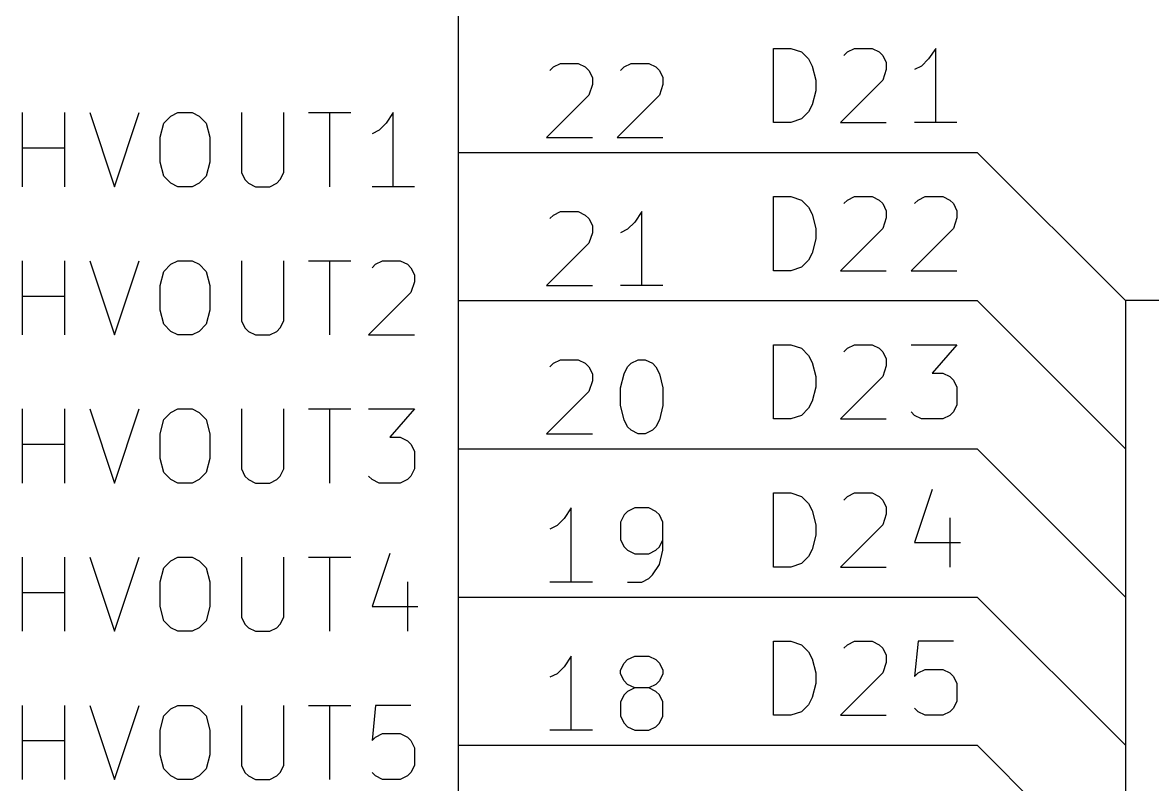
# Model space of a CAD drawing. Extents: x 0.4 to 11.3, y -7.9 to -0.4.
# Drawn here: x 6.156 to 6.918, y -6.326 to -5.812 of the extents above; entities that cross this region are included whole.
import ezdxf

# ---------------------------------------------------------------- set-up
doc = ezdxf.new("R2010")
doc.units = 0
doc.header["$MEASUREMENT"] = 0
for name, color, linetype in [('BLUE2', 5, 'CONTINUOUS'), ('CYAN2', 4, 'CONTINUOUS'), ('GRAY1', 251, 'CONTINUOUS'), ('GREEN3', 91, 'CONTINUOUS'), ('LYELLOW', 51, 'CONTINUOUS'), ('RED2', 1, 'CONTINUOUS'), ('RED3', 11, 'CONTINUOUS')]:
    doc.layers.add(name, color=color, linetype=linetype)

msp = doc.modelspace()

# ---------------------------------------------------------------- linework, layer by layer
at = {"layer": 'BLUE2', "linetype": 'CONTINUOUS'}
for p, q in [((7.1, -6), (6.9, -6)), ((6.9, -6), (6.9, -6.1)), ((6.9, -6.1), (6.9, -6.2)), ((6.9, -6.2), (6.9, -6.3)), ((6.9, -6.3), (6.9, -6.4))]:
    msp.add_line(p, q, dxfattribs=at)
at = {"layer": 'CYAN2', "linetype": 'CONTINUOUS'}
for p, q in [((6.15619, -5.92313), (6.15619, -5.87313)), ((6.15619, -5.92313), (6.15619, -5.87313)), ((6.18476, -5.92313), (6.18476, -5.87313)), ((6.18476, -5.92313), (6.18476, -5.87313)), ((6.20143, -5.87313), (6.21809, -5.92313)), ((6.20143, -5.87313), (6.21809, -5.92313)), ((6.21809, -5.92313), (6.23476, -5.87313)), ((6.21809, -5.92313), (6.23476, -5.87313)), ((6.25619, -5.87551), (6.26095, -5.87313)), ((6.25619, -5.87551), (6.26095, -5.87313)), ((6.26095, -5.87313), (6.27047, -5.87313)), ((6.26095, -5.87313), (6.27047, -5.87313)), ((6.27047, -5.87313), (6.27524, -5.87551)), ((6.27047, -5.87313), (6.27524, -5.87551)), ((6.30381, -5.87313), (6.30381, -5.91361)), ((6.30381, -5.87313), (6.30381, -5.91361)), ((6.33238, -5.91361), (6.33238, -5.87313)), ((6.33238, -5.91361), (6.33238, -5.87313)), ((6.34905, -5.87313), (6.37762, -5.87313)), ((6.34905, -5.87313), (6.37762, -5.87313)), ((6.36333, -5.92313), (6.36333, -5.87313)), ((6.36333, -5.92313), (6.36333, -5.87313)), ((6.40619, -5.87313), (6.40143, -5.88028)), ((6.40619, -5.87313), (6.40143, -5.88028)), ((6.40619, -5.92313), (6.40619, -5.87313)), ((6.40619, -5.92313), (6.40619, -5.87313)), ((6.24905, -5.8898), (6.25143, -5.88028)), ((6.24905, -5.8898), (6.25143, -5.88028)), ((6.25143, -5.88028), (6.25619, -5.87551)), ((6.25143, -5.88028), (6.25619, -5.87551)), ((6.27524, -5.87551), (6.28, -5.88028)), ((6.27524, -5.87551), (6.28, -5.88028)), ((6.28, -5.88028), (6.28238, -5.8898)), ((6.28, -5.88028), (6.28238, -5.8898)), ((6.40143, -5.88028), (6.39667, -5.88504)), ((6.40143, -5.88028), (6.39667, -5.88504)), ((6.24905, -5.90646), (6.24905, -5.8898)), ((6.24905, -5.90646), (6.24905, -5.8898)), ((6.28238, -5.8898), (6.28238, -5.90646)), ((6.28238, -5.8898), (6.28238, -5.90646)), ((6.39667, -5.88504), (6.39191, -5.88742)), ((6.39667, -5.88504), (6.39191, -5.88742)), ((6.15619, -5.89694), (6.18476, -5.89694)), ((6.15619, -5.89694), (6.18476, -5.89694)), ((6.25143, -5.91599), (6.24905, -5.90646)), ((6.25143, -5.91599), (6.24905, -5.90646)), ((6.28238, -5.90646), (6.28, -5.91599)), ((6.28238, -5.90646), (6.28, -5.91599)), ((6.25619, -5.92075), (6.25143, -5.91599)), ((6.25619, -5.92075), (6.25143, -5.91599)), ((6.26095, -5.92313), (6.25619, -5.92075)), ((6.26095, -5.92313), (6.25619, -5.92075)), ((6.27524, -5.92075), (6.27047, -5.92313)), ((6.27524, -5.92075), (6.27047, -5.92313)), ((6.28, -5.91599), (6.27524, -5.92075)), ((6.28, -5.91599), (6.27524, -5.92075)), ((6.30381, -5.91361), (6.30619, -5.91837)), ((6.30381, -5.91361), (6.30619, -5.91837)), ((6.30619, -5.91837), (6.30857, -5.92075)), ((6.30619, -5.91837), (6.30857, -5.92075)), ((6.30857, -5.92075), (6.31333, -5.92313)), ((6.30857, -5.92075), (6.31333, -5.92313)), ((6.32285, -5.92313), (6.32762, -5.92075)), ((6.32285, -5.92313), (6.32762, -5.92075)), ((6.32762, -5.92075), (6.33, -5.91837)), ((6.32762, -5.92075), (6.33, -5.91837)), ((6.33, -5.91837), (6.33238, -5.91361)), ((6.33, -5.91837), (6.33238, -5.91361)), ((6.27047, -5.92313), (6.26095, -5.92313)), ((6.27047, -5.92313), (6.26095, -5.92313)), ((6.31333, -5.92313), (6.32285, -5.92313)), ((6.31333, -5.92313), (6.32285, -5.92313)), ((6.42048, -5.92313), (6.39191, -5.92313)), ((6.42048, -5.92313), (6.39191, -5.92313)), ((6.15619, -6.02313), (6.15619, -5.97313)), ((6.15619, -6.02313), (6.15619, -5.97313)), ((6.18476, -6.02313), (6.18476, -5.97313)), ((6.18476, -6.02313), (6.18476, -5.97313)), ((6.20143, -5.97313), (6.21809, -6.02313)), ((6.20143, -5.97313), (6.21809, -6.02313)), ((6.21809, -6.02313), (6.23476, -5.97313)), ((6.21809, -6.02313), (6.23476, -5.97313)), ((6.25619, -5.97551), (6.26095, -5.97313)), ((6.25619, -5.97551), (6.26095, -5.97313)), ((6.26095, -5.97313), (6.27047, -5.97313)), ((6.26095, -5.97313), (6.27047, -5.97313)), ((6.27047, -5.97313), (6.27524, -5.97551)), ((6.27047, -5.97313), (6.27524, -5.97551)), ((6.30381, -5.97313), (6.30381, -6.01361)), ((6.30381, -5.97313), (6.30381, -6.01361)), ((6.33238, -6.01361), (6.33238, -5.97313)), ((6.33238, -6.01361), (6.33238, -5.97313)), ((6.34905, -5.97313), (6.37762, -5.97313)), ((6.34905, -5.97313), (6.37762, -5.97313)), ((6.36333, -6.02313), (6.36333, -5.97313)), ((6.36333, -6.02313), (6.36333, -5.97313)), ((6.39428, -5.97551), (6.39905, -5.97313)), ((6.39428, -5.97551), (6.39905, -5.97313)), ((6.39905, -5.97313), (6.41095, -5.97313)), ((6.39905, -5.97313), (6.41095, -5.97313)), ((6.41095, -5.97313), (6.41571, -5.97551)), ((6.41095, -5.97313), (6.41571, -5.97551)), ((6.24905, -5.9898), (6.25143, -5.98028)), ((6.24905, -5.9898), (6.25143, -5.98028)), ((6.25143, -5.98028), (6.25619, -5.97551)), ((6.25143, -5.98028), (6.25619, -5.97551)), ((6.27524, -5.97551), (6.28, -5.98028)), ((6.27524, -5.97551), (6.28, -5.98028)), ((6.28, -5.98028), (6.28238, -5.9898)), ((6.28, -5.98028), (6.28238, -5.9898)), ((6.39191, -5.97789), (6.39428, -5.97551)), ((6.39191, -5.97789), (6.39428, -5.97551)), ((6.41571, -5.97551), (6.41809, -5.97789)), ((6.41571, -5.97551), (6.41809, -5.97789)), ((6.41809, -5.97789), (6.42048, -5.98265)), ((6.41809, -5.97789), (6.42048, -5.98265)), ((6.42048, -5.98742), (6.41809, -5.99456)), ((6.42048, -5.98742), (6.41809, -5.99456)), ((6.42048, -5.98265), (6.42048, -5.98742)), ((6.42048, -5.98265), (6.42048, -5.98742)), ((6.15619, -5.99694), (6.18476, -5.99694)), ((6.15619, -5.99694), (6.18476, -5.99694)), ((6.24905, -6.00646), (6.24905, -5.9898)), ((6.24905, -6.00646), (6.24905, -5.9898)), ((6.28238, -5.9898), (6.28238, -6.00646)), ((6.28238, -5.9898), (6.28238, -6.00646)), ((6.41809, -5.99456), (6.38952, -6.02313)), ((6.41809, -5.99456), (6.38952, -6.02313)), ((6.25143, -6.01599), (6.24905, -6.00646)), ((6.25143, -6.01599), (6.24905, -6.00646)), ((6.28238, -6.00646), (6.28, -6.01599)), ((6.28238, -6.00646), (6.28, -6.01599)), ((6.25619, -6.02075), (6.25143, -6.01599)), ((6.25619, -6.02075), (6.25143, -6.01599)), ((6.28, -6.01599), (6.27524, -6.02075)), ((6.28, -6.01599), (6.27524, -6.02075)), ((6.30381, -6.01361), (6.30619, -6.01837)), ((6.30381, -6.01361), (6.30619, -6.01837)), ((6.30619, -6.01837), (6.30857, -6.02075)), ((6.30619, -6.01837), (6.30857, -6.02075)), ((6.32762, -6.02075), (6.33, -6.01837)), ((6.32762, -6.02075), (6.33, -6.01837)), ((6.33, -6.01837), (6.33238, -6.01361)), ((6.33, -6.01837), (6.33238, -6.01361)), ((6.26095, -6.02313), (6.25619, -6.02075)), ((6.26095, -6.02313), (6.25619, -6.02075)), ((6.27047, -6.02313), (6.26095, -6.02313)), ((6.27047, -6.02313), (6.26095, -6.02313)), ((6.27524, -6.02075), (6.27047, -6.02313)), ((6.27524, -6.02075), (6.27047, -6.02313)), ((6.30857, -6.02075), (6.31333, -6.02313)), ((6.30857, -6.02075), (6.31333, -6.02313)), ((6.31333, -6.02313), (6.32285, -6.02313)), ((6.31333, -6.02313), (6.32285, -6.02313)), ((6.32285, -6.02313), (6.32762, -6.02075)), ((6.32285, -6.02313), (6.32762, -6.02075)), ((6.38952, -6.02313), (6.42048, -6.02313)), ((6.38952, -6.02313), (6.42048, -6.02313)), ((6.15619, -6.12313), (6.15619, -6.07313)), ((6.15619, -6.12313), (6.15619, -6.07313)), ((6.18476, -6.12313), (6.18476, -6.07313)), ((6.18476, -6.12313), (6.18476, -6.07313)), ((6.20143, -6.07313), (6.21809, -6.12313)), ((6.20143, -6.07313), (6.21809, -6.12313)), ((6.21809, -6.12313), (6.23476, -6.07313)), ((6.21809, -6.12313), (6.23476, -6.07313)), ((6.25619, -6.07551), (6.26095, -6.07313)), ((6.25619, -6.07551), (6.26095, -6.07313)), ((6.26095, -6.07313), (6.27047, -6.07313)), ((6.26095, -6.07313), (6.27047, -6.07313)), ((6.27047, -6.07313), (6.27524, -6.07551)), ((6.27047, -6.07313), (6.27524, -6.07551)), ((6.30381, -6.07313), (6.30381, -6.11361)), ((6.30381, -6.07313), (6.30381, -6.11361)), ((6.33238, -6.11361), (6.33238, -6.07313)), ((6.33238, -6.11361), (6.33238, -6.07313)), ((6.34905, -6.07313), (6.37762, -6.07313)), ((6.34905, -6.07313), (6.37762, -6.07313)), ((6.36333, -6.12313), (6.36333, -6.07313)), ((6.36333, -6.12313), (6.36333, -6.07313)), ((6.38952, -6.07313), (6.42048, -6.07313)), ((6.38952, -6.07313), (6.42048, -6.07313)), ((6.42048, -6.07313), (6.40381, -6.09218)), ((6.42048, -6.07313), (6.40381, -6.09218)), ((6.24905, -6.0898), (6.25143, -6.08028)), ((6.24905, -6.0898), (6.25143, -6.08028)), ((6.25143, -6.08028), (6.25619, -6.07551)), ((6.25143, -6.08028), (6.25619, -6.07551)), ((6.27524, -6.07551), (6.28, -6.08028)), ((6.27524, -6.07551), (6.28, -6.08028)), ((6.28, -6.08028), (6.28238, -6.0898)), ((6.28, -6.08028), (6.28238, -6.0898)), ((6.24905, -6.10646), (6.24905, -6.0898)), ((6.24905, -6.10646), (6.24905, -6.0898)), ((6.28238, -6.0898), (6.28238, -6.10646)), ((6.28238, -6.0898), (6.28238, -6.10646)), ((6.40381, -6.09218), (6.41095, -6.09218)), ((6.40381, -6.09218), (6.41095, -6.09218)), ((6.41095, -6.09218), (6.41571, -6.09456)), ((6.41095, -6.09218), (6.41571, -6.09456)), ((6.41571, -6.09456), (6.41809, -6.09694)), ((6.41571, -6.09456), (6.41809, -6.09694)), ((6.15619, -6.09694), (6.18476, -6.09694)), ((6.15619, -6.09694), (6.18476, -6.09694)), ((6.41809, -6.09694), (6.42048, -6.1017)), ((6.41809, -6.09694), (6.42048, -6.1017)), ((6.42048, -6.1017), (6.42048, -6.11361)), ((6.42048, -6.1017), (6.42048, -6.11361)), ((6.25143, -6.11599), (6.24905, -6.10646)), ((6.25143, -6.11599), (6.24905, -6.10646)), ((6.28238, -6.10646), (6.28, -6.11599)), ((6.28238, -6.10646), (6.28, -6.11599)), ((6.25619, -6.12075), (6.25143, -6.11599)), ((6.25619, -6.12075), (6.25143, -6.11599)), ((6.28, -6.11599), (6.27524, -6.12075)), ((6.28, -6.11599), (6.27524, -6.12075)), ((6.30381, -6.11361), (6.30619, -6.11837)), ((6.30381, -6.11361), (6.30619, -6.11837)), ((6.30619, -6.11837), (6.30857, -6.12075)), ((6.30619, -6.11837), (6.30857, -6.12075)), ((6.32762, -6.12075), (6.33, -6.11837)), ((6.32762, -6.12075), (6.33, -6.11837)), ((6.33, -6.11837), (6.33238, -6.11361)), ((6.33, -6.11837), (6.33238, -6.11361)), ((6.39191, -6.12075), (6.38952, -6.11837)), ((6.39191, -6.12075), (6.38952, -6.11837)), ((6.41809, -6.11837), (6.41571, -6.12075)), ((6.41809, -6.11837), (6.41571, -6.12075)), ((6.42048, -6.11361), (6.41809, -6.11837)), ((6.42048, -6.11361), (6.41809, -6.11837)), ((6.26095, -6.12313), (6.25619, -6.12075)), ((6.26095, -6.12313), (6.25619, -6.12075)), ((6.27047, -6.12313), (6.26095, -6.12313)), ((6.27047, -6.12313), (6.26095, -6.12313)), ((6.27524, -6.12075), (6.27047, -6.12313)), ((6.27524, -6.12075), (6.27047, -6.12313)), ((6.30857, -6.12075), (6.31333, -6.12313)), ((6.30857, -6.12075), (6.31333, -6.12313)), ((6.31333, -6.12313), (6.32285, -6.12313)), ((6.31333, -6.12313), (6.32285, -6.12313)), ((6.32285, -6.12313), (6.32762, -6.12075)), ((6.32285, -6.12313), (6.32762, -6.12075)), ((6.39667, -6.12313), (6.39191, -6.12075)), ((6.39667, -6.12313), (6.39191, -6.12075)), ((6.41095, -6.12313), (6.39667, -6.12313)), ((6.41095, -6.12313), (6.39667, -6.12313)), ((6.41571, -6.12075), (6.41095, -6.12313)), ((6.41571, -6.12075), (6.41095, -6.12313)), ((6.40381, -6.17075), (6.39191, -6.20646)), ((6.40381, -6.17075), (6.39191, -6.20646)), ((6.15619, -6.22313), (6.15619, -6.17313)), ((6.15619, -6.22313), (6.15619, -6.17313)), ((6.18476, -6.22313), (6.18476, -6.17313)), ((6.18476, -6.22313), (6.18476, -6.17313)), ((6.20143, -6.17313), (6.21809, -6.22313)), ((6.20143, -6.17313), (6.21809, -6.22313)), ((6.21809, -6.22313), (6.23476, -6.17313)), ((6.21809, -6.22313), (6.23476, -6.17313)), ((6.25143, -6.18028), (6.25619, -6.17551)), ((6.25143, -6.18028), (6.25619, -6.17551)), ((6.25619, -6.17551), (6.26095, -6.17313)), ((6.25619, -6.17551), (6.26095, -6.17313)), ((6.26095, -6.17313), (6.27047, -6.17313)), ((6.26095, -6.17313), (6.27047, -6.17313)), ((6.27047, -6.17313), (6.27524, -6.17551)), ((6.27047, -6.17313), (6.27524, -6.17551)), ((6.27524, -6.17551), (6.28, -6.18028)), ((6.27524, -6.17551), (6.28, -6.18028)), ((6.30381, -6.17313), (6.30381, -6.21361)), ((6.30381, -6.17313), (6.30381, -6.21361)), ((6.33238, -6.21361), (6.33238, -6.17313)), ((6.33238, -6.21361), (6.33238, -6.17313)), ((6.34905, -6.17313), (6.37762, -6.17313)), ((6.34905, -6.17313), (6.37762, -6.17313)), ((6.36333, -6.22313), (6.36333, -6.17313)), ((6.36333, -6.22313), (6.36333, -6.17313)), ((6.24905, -6.1898), (6.25143, -6.18028)), ((6.24905, -6.1898), (6.25143, -6.18028)), ((6.28, -6.18028), (6.28238, -6.1898)), ((6.28, -6.18028), (6.28238, -6.1898)), ((6.24905, -6.20646), (6.24905, -6.1898)), ((6.24905, -6.20646), (6.24905, -6.1898)), ((6.28238, -6.1898), (6.28238, -6.20646)), ((6.28238, -6.1898), (6.28238, -6.20646)), ((6.41571, -6.1898), (6.41571, -6.22313)), ((6.41571, -6.1898), (6.41571, -6.22313)), ((6.15619, -6.19694), (6.18476, -6.19694)), ((6.15619, -6.19694), (6.18476, -6.19694)), ((6.25143, -6.21599), (6.24905, -6.20646)), ((6.25143, -6.21599), (6.24905, -6.20646)), ((6.28238, -6.20646), (6.28, -6.21599)), ((6.28238, -6.20646), (6.28, -6.21599)), ((6.39191, -6.20646), (6.42285, -6.20646)), ((6.39191, -6.20646), (6.42285, -6.20646)), ((6.25619, -6.22075), (6.25143, -6.21599)), ((6.25619, -6.22075), (6.25143, -6.21599)), ((6.28, -6.21599), (6.27524, -6.22075)), ((6.28, -6.21599), (6.27524, -6.22075)), ((6.30381, -6.21361), (6.30619, -6.21837)), ((6.30381, -6.21361), (6.30619, -6.21837)), ((6.33, -6.21837), (6.33238, -6.21361)), ((6.33, -6.21837), (6.33238, -6.21361)), ((6.26095, -6.22313), (6.25619, -6.22075)), ((6.26095, -6.22313), (6.25619, -6.22075)), ((6.27047, -6.22313), (6.26095, -6.22313)), ((6.27047, -6.22313), (6.26095, -6.22313)), ((6.27524, -6.22075), (6.27047, -6.22313)), ((6.27524, -6.22075), (6.27047, -6.22313)), ((6.30619, -6.21837), (6.30857, -6.22075)), ((6.30619, -6.21837), (6.30857, -6.22075)), ((6.30857, -6.22075), (6.31333, -6.22313)), ((6.30857, -6.22075), (6.31333, -6.22313)), ((6.31333, -6.22313), (6.32285, -6.22313)), ((6.31333, -6.22313), (6.32285, -6.22313)), ((6.32285, -6.22313), (6.32762, -6.22075)), ((6.32285, -6.22313), (6.32762, -6.22075)), ((6.32762, -6.22075), (6.33, -6.21837)), ((6.32762, -6.22075), (6.33, -6.21837)), ((6.15619, -6.32313), (6.15619, -6.27313)), ((6.15619, -6.32313), (6.15619, -6.27313)), ((6.18476, -6.32313), (6.18476, -6.27313)), ((6.18476, -6.32313), (6.18476, -6.27313)), ((6.20143, -6.27313), (6.21809, -6.32313)), ((6.20143, -6.27313), (6.21809, -6.32313)), ((6.21809, -6.32313), (6.23476, -6.27313)), ((6.21809, -6.32313), (6.23476, -6.27313)), ((6.25143, -6.28028), (6.25619, -6.27551)), ((6.25143, -6.28028), (6.25619, -6.27551)), ((6.25619, -6.27551), (6.26095, -6.27313)), ((6.25619, -6.27551), (6.26095, -6.27313)), ((6.26095, -6.27313), (6.27047, -6.27313)), ((6.26095, -6.27313), (6.27047, -6.27313)), ((6.27047, -6.27313), (6.27524, -6.27551)), ((6.27047, -6.27313), (6.27524, -6.27551)), ((6.27524, -6.27551), (6.28, -6.28028)), ((6.27524, -6.27551), (6.28, -6.28028)), ((6.30381, -6.27313), (6.30381, -6.31361)), ((6.30381, -6.27313), (6.30381, -6.31361)), ((6.33238, -6.31361), (6.33238, -6.27313)), ((6.33238, -6.31361), (6.33238, -6.27313)), ((6.34905, -6.27313), (6.37762, -6.27313)), ((6.34905, -6.27313), (6.37762, -6.27313)), ((6.36333, -6.32313), (6.36333, -6.27313)), ((6.36333, -6.32313), (6.36333, -6.27313)), ((6.39428, -6.27313), (6.39191, -6.29694)), ((6.39428, -6.27313), (6.39191, -6.29694)), ((6.41809, -6.27313), (6.39428, -6.27313)), ((6.41809, -6.27313), (6.39428, -6.27313)), ((6.24905, -6.2898), (6.25143, -6.28028)), ((6.24905, -6.2898), (6.25143, -6.28028)), ((6.28, -6.28028), (6.28238, -6.2898)), ((6.28, -6.28028), (6.28238, -6.2898)), ((6.24905, -6.30646), (6.24905, -6.2898)), ((6.24905, -6.30646), (6.24905, -6.2898)), ((6.28238, -6.2898), (6.28238, -6.30646)), ((6.28238, -6.2898), (6.28238, -6.30646)), ((6.39428, -6.29456), (6.39905, -6.29218)), ((6.39428, -6.29456), (6.39905, -6.29218)), ((6.39905, -6.29218), (6.41095, -6.29218)), ((6.39905, -6.29218), (6.41095, -6.29218)), ((6.41095, -6.29218), (6.41571, -6.29456)), ((6.41095, -6.29218), (6.41571, -6.29456)), ((6.15619, -6.29694), (6.18476, -6.29694)), ((6.15619, -6.29694), (6.18476, -6.29694)), ((6.39191, -6.29694), (6.39428, -6.29456)), ((6.39191, -6.29694), (6.39428, -6.29456)), ((6.41571, -6.29456), (6.41809, -6.29694)), ((6.41571, -6.29456), (6.41809, -6.29694)), ((6.41809, -6.29694), (6.42048, -6.3017)), ((6.41809, -6.29694), (6.42048, -6.3017)), ((6.42048, -6.3017), (6.42048, -6.31361)), ((6.42048, -6.3017), (6.42048, -6.31361)), ((6.25143, -6.31599), (6.24905, -6.30646)), ((6.25143, -6.31599), (6.24905, -6.30646)), ((6.28238, -6.30646), (6.28, -6.31599)), ((6.28238, -6.30646), (6.28, -6.31599)), ((6.25619, -6.32075), (6.25143, -6.31599)), ((6.25619, -6.32075), (6.25143, -6.31599)), ((6.28, -6.31599), (6.27524, -6.32075)), ((6.28, -6.31599), (6.27524, -6.32075)), ((6.30381, -6.31361), (6.30619, -6.31837)), ((6.30381, -6.31361), (6.30619, -6.31837)), ((6.33, -6.31837), (6.33238, -6.31361)), ((6.33, -6.31837), (6.33238, -6.31361)), ((6.42048, -6.31361), (6.41809, -6.31837)), ((6.42048, -6.31361), (6.41809, -6.31837)), ((6.26095, -6.32313), (6.25619, -6.32075)), ((6.26095, -6.32313), (6.25619, -6.32075)), ((6.27047, -6.32313), (6.26095, -6.32313)), ((6.27047, -6.32313), (6.26095, -6.32313)), ((6.27524, -6.32075), (6.27047, -6.32313)), ((6.27524, -6.32075), (6.27047, -6.32313)), ((6.30619, -6.31837), (6.30857, -6.32075)), ((6.30619, -6.31837), (6.30857, -6.32075)), ((6.30857, -6.32075), (6.31333, -6.32313)), ((6.30857, -6.32075), (6.31333, -6.32313)), ((6.31333, -6.32313), (6.32285, -6.32313)), ((6.31333, -6.32313), (6.32285, -6.32313)), ((6.32285, -6.32313), (6.32762, -6.32075)), ((6.32285, -6.32313), (6.32762, -6.32075)), ((6.32762, -6.32075), (6.33, -6.31837)), ((6.32762, -6.32075), (6.33, -6.31837)), ((6.39428, -6.32075), (6.39191, -6.31837)), ((6.39428, -6.32075), (6.39191, -6.31837)), ((6.39905, -6.32313), (6.39428, -6.32075)), ((6.39905, -6.32313), (6.39428, -6.32075)), ((6.41095, -6.32313), (6.39905, -6.32313)), ((6.41095, -6.32313), (6.39905, -6.32313)), ((6.41571, -6.32075), (6.41095, -6.32313)), ((6.41571, -6.32075), (6.41095, -6.32313)), ((6.41809, -6.31837), (6.41571, -6.32075)), ((6.41809, -6.31837), (6.41571, -6.32075))]:
    msp.add_line(p, q, dxfattribs=at)
at = {"layer": 'GRAY1', "linetype": 'CONTINUOUS'}
for p, q in [((6.66256, -5.8798), (6.66256, -5.8298)), ((6.66256, -5.8298), (6.67446, -5.8298)), ((6.67446, -5.8298), (6.6816, -5.83218)), ((6.6816, -5.83218), (6.68637, -5.83694)), ((6.68637, -5.83694), (6.68875, -5.8417)), ((6.71018, -5.83456), (6.71256, -5.83218)), ((6.71256, -5.83218), (6.71732, -5.8298)), ((6.71732, -5.8298), (6.72922, -5.8298)), ((6.72922, -5.8298), (6.73398, -5.83218)), ((6.73398, -5.83218), (6.73637, -5.83456)), ((6.73637, -5.83456), (6.73875, -5.83932)), ((6.76732, -5.83694), (6.76256, -5.8417)), ((6.77208, -5.8298), (6.76732, -5.83694)), ((6.77208, -5.8798), (6.77208, -5.8298)), ((6.68875, -5.8417), (6.69113, -5.85123)), ((6.73875, -5.84409), (6.73637, -5.85123)), ((6.73875, -5.83932), (6.73875, -5.84409)), ((6.76256, -5.8417), (6.7578, -5.84409)), ((6.69113, -5.85123), (6.69113, -5.85837)), ((6.73637, -5.85123), (6.7078, -5.8798)), ((6.69113, -5.85837), (6.68875, -5.86789)), ((6.68637, -5.87266), (6.6816, -5.87742)), ((6.68875, -5.86789), (6.68637, -5.87266)), ((6.67446, -5.8798), (6.66256, -5.8798)), ((6.6816, -5.87742), (6.67446, -5.8798)), ((6.7078, -5.8798), (6.73875, -5.8798)), ((6.78637, -5.8798), (6.7578, -5.8798)), ((6.66256, -5.9798), (6.66256, -5.9298)), ((6.66256, -5.9298), (6.67446, -5.9298)), ((6.67446, -5.9298), (6.6816, -5.93218)), ((6.6816, -5.93218), (6.68637, -5.93694)), ((6.71018, -5.93456), (6.71256, -5.93218)), ((6.71256, -5.93218), (6.71732, -5.9298)), ((6.71732, -5.9298), (6.72922, -5.9298)), ((6.72922, -5.9298), (6.73398, -5.93218)), ((6.73398, -5.93218), (6.73637, -5.93456)), ((6.73637, -5.93456), (6.73875, -5.93932)), ((6.7578, -5.93456), (6.76017, -5.93218)), ((6.76017, -5.93218), (6.76494, -5.9298)), ((6.76494, -5.9298), (6.77684, -5.9298)), ((6.77684, -5.9298), (6.7816, -5.93218)), ((6.7816, -5.93218), (6.78398, -5.93456)), ((6.78398, -5.93456), (6.78637, -5.93932)), ((6.68637, -5.93694), (6.68875, -5.9417)), ((6.68875, -5.9417), (6.69113, -5.95123)), ((6.73875, -5.93932), (6.73875, -5.94409)), ((6.78637, -5.93932), (6.78637, -5.94409)), ((6.69113, -5.95123), (6.69113, -5.95837)), ((6.73637, -5.95123), (6.7078, -5.9798)), ((6.73875, -5.94409), (6.73637, -5.95123)), ((6.78398, -5.95123), (6.75541, -5.9798)), ((6.78637, -5.94409), (6.78398, -5.95123)), ((6.69113, -5.95837), (6.68875, -5.96789)), ((6.68637, -5.97266), (6.6816, -5.97742)), ((6.68875, -5.96789), (6.68637, -5.97266)), ((6.67446, -5.9798), (6.66256, -5.9798)), ((6.6816, -5.97742), (6.67446, -5.9798)), ((6.7078, -5.9798), (6.73875, -5.9798)), ((6.75541, -5.9798), (6.78637, -5.9798)), ((6.66256, -6.0798), (6.66256, -6.0298)), ((6.66256, -6.0298), (6.67446, -6.0298)), ((6.67446, -6.0298), (6.6816, -6.03218)), ((6.6816, -6.03218), (6.68637, -6.03694)), ((6.71018, -6.03456), (6.71256, -6.03218)), ((6.71256, -6.03218), (6.71732, -6.0298)), ((6.71732, -6.0298), (6.72922, -6.0298)), ((6.72922, -6.0298), (6.73398, -6.03218)), ((6.73398, -6.03218), (6.73637, -6.03456)), ((6.73637, -6.03456), (6.73875, -6.03932)), ((6.75541, -6.0298), (6.78637, -6.0298)), ((6.78637, -6.0298), (6.7697, -6.04885)), ((6.68637, -6.03694), (6.68875, -6.0417)), ((6.68875, -6.0417), (6.69113, -6.05123)), ((6.73875, -6.03932), (6.73875, -6.04409)), ((6.73875, -6.04409), (6.73637, -6.05123)), ((6.7697, -6.04885), (6.77684, -6.04885)), ((6.77684, -6.04885), (6.7816, -6.05123)), ((6.69113, -6.05123), (6.69113, -6.05837)), ((6.73637, -6.05123), (6.7078, -6.0798)), ((6.7816, -6.05123), (6.78398, -6.05361)), ((6.78398, -6.05361), (6.78637, -6.05837)), ((6.69113, -6.05837), (6.68875, -6.06789)), ((6.78637, -6.05837), (6.78637, -6.07028)), ((6.68637, -6.07266), (6.6816, -6.07742)), ((6.68875, -6.06789), (6.68637, -6.07266)), ((6.78637, -6.07028), (6.78398, -6.07504)), ((6.67446, -6.0798), (6.66256, -6.0798)), ((6.6816, -6.07742), (6.67446, -6.0798)), ((6.7078, -6.0798), (6.73875, -6.0798)), ((6.7578, -6.07742), (6.75541, -6.07504)), ((6.76256, -6.0798), (6.7578, -6.07742)), ((6.77684, -6.0798), (6.76256, -6.0798)), ((6.7816, -6.07742), (6.77684, -6.0798)), ((6.78398, -6.07504), (6.7816, -6.07742)), ((6.66256, -6.1798), (6.66256, -6.1298)), ((6.66256, -6.1298), (6.67446, -6.1298)), ((6.67446, -6.1298), (6.6816, -6.13218)), ((6.6816, -6.13218), (6.68637, -6.13694)), ((6.71018, -6.13456), (6.71256, -6.13218)), ((6.71256, -6.13218), (6.71732, -6.1298)), ((6.71732, -6.1298), (6.72922, -6.1298)), ((6.72922, -6.1298), (6.73398, -6.13218)), ((6.73398, -6.13218), (6.73637, -6.13456)), ((6.7697, -6.12742), (6.7578, -6.16313)), ((6.68637, -6.13694), (6.68875, -6.1417)), ((6.68875, -6.1417), (6.69113, -6.15123)), ((6.73637, -6.13456), (6.73875, -6.13932)), ((6.73875, -6.13932), (6.73875, -6.14409)), ((6.73875, -6.14409), (6.73637, -6.15123)), ((6.7816, -6.14647), (6.7816, -6.1798)), ((6.69113, -6.15123), (6.69113, -6.15837)), ((6.73637, -6.15123), (6.7078, -6.1798)), ((6.69113, -6.15837), (6.68875, -6.16789)), ((6.7578, -6.16313), (6.78874, -6.16313)), ((6.68875, -6.16789), (6.68637, -6.17266)), ((6.67446, -6.1798), (6.66256, -6.1798)), ((6.6816, -6.17742), (6.67446, -6.1798)), ((6.68637, -6.17266), (6.6816, -6.17742)), ((6.7078, -6.1798), (6.73875, -6.1798)), ((6.66256, -6.2798), (6.66256, -6.2298)), ((6.66256, -6.2298), (6.67446, -6.2298)), ((6.67446, -6.2298), (6.6816, -6.23218)), ((6.6816, -6.23218), (6.68637, -6.23694)), ((6.71018, -6.23456), (6.71256, -6.23218)), ((6.71256, -6.23218), (6.71732, -6.2298)), ((6.71732, -6.2298), (6.72922, -6.2298)), ((6.72922, -6.2298), (6.73398, -6.23218)), ((6.73398, -6.23218), (6.73637, -6.23456)), ((6.76017, -6.2298), (6.7578, -6.25361)), ((6.78398, -6.2298), (6.76017, -6.2298)), ((6.68637, -6.23694), (6.68875, -6.2417)), ((6.73637, -6.23456), (6.73875, -6.23932)), ((6.73875, -6.23932), (6.73875, -6.24409)), ((6.68875, -6.2417), (6.69113, -6.25123)), ((6.73875, -6.24409), (6.73637, -6.25123)), ((6.69113, -6.25123), (6.69113, -6.25837)), ((6.73637, -6.25123), (6.7078, -6.2798)), ((6.7578, -6.25361), (6.76017, -6.25123)), ((6.76017, -6.25123), (6.76494, -6.24885)), ((6.76494, -6.24885), (6.77684, -6.24885)), ((6.77684, -6.24885), (6.7816, -6.25123)), ((6.7816, -6.25123), (6.78398, -6.25361)), ((6.78398, -6.25361), (6.78637, -6.25837)), ((6.69113, -6.25837), (6.68875, -6.26789)), ((6.78637, -6.25837), (6.78637, -6.27028)), ((6.68875, -6.26789), (6.68637, -6.27266)), ((6.78637, -6.27028), (6.78398, -6.27504)), ((6.6816, -6.27742), (6.67446, -6.2798)), ((6.68637, -6.27266), (6.6816, -6.27742)), ((6.76017, -6.27742), (6.7578, -6.27504)), ((6.76494, -6.2798), (6.76017, -6.27742)), ((6.7816, -6.27742), (6.77684, -6.2798)), ((6.78398, -6.27504), (6.7816, -6.27742)), ((6.67446, -6.2798), (6.66256, -6.2798)), ((6.7078, -6.2798), (6.73875, -6.2798)), ((6.77684, -6.2798), (6.76494, -6.2798))]:
    msp.add_line(p, q, dxfattribs=at)
at = {"layer": 'GREEN3', "linetype": 'CONTINUOUS'}
for p, q in [((6.65, -5.9), (6.8, -5.9)), ((6.8, -5.9), (6.9, -6)), ((6.65, -6), (6.8, -6)), ((6.8, -6), (6.9, -6.1)), ((6.65, -6.1), (6.8, -6.1)), ((6.8, -6.1), (6.9, -6.2)), ((6.65, -6.2), (6.8, -6.2)), ((6.8, -6.2), (6.9, -6.3)), ((6.65, -6.3), (6.8, -6.3)), ((6.8, -6.3), (6.9, -6.4))]:
    msp.add_line(p, q, dxfattribs=at)
at = {"layer": 'LYELLOW', "linetype": 'CONTINUOUS'}
msp.add_line((6.45, -5.8), (6.45, -7), dxfattribs=at)
at = {"layer": 'RED2', "linetype": 'CONTINUOUS'}
for p, q in [((6.45, -5.8), (6.45, -7)), ((6.45, -5.9), (6.65, -5.9)), ((6.45, -5.9), (6.65, -5.9)), ((6.45, -6), (6.65, -6)), ((6.45, -6), (6.65, -6)), ((6.45, -6.1), (6.65, -6.1)), ((6.45, -6.1), (6.65, -6.1)), ((6.45, -6.2), (6.65, -6.2)), ((6.45, -6.2), (6.65, -6.2)), ((6.45, -6.3), (6.65, -6.3)), ((6.45, -6.3), (6.65, -6.3))]:
    msp.add_line(p, q, dxfattribs=at)
at = {"layer": 'RED3', "linetype": 'CONTINUOUS'}
for p, q in [((6.51191, -5.84464), (6.51428, -5.84226)), ((6.51191, -5.84464), (6.51428, -5.84226)), ((6.51428, -5.84226), (6.51905, -5.83988)), ((6.51428, -5.84226), (6.51905, -5.83988)), ((6.51905, -5.83988), (6.53095, -5.83988)), ((6.51905, -5.83988), (6.53095, -5.83988)), ((6.53095, -5.83988), (6.53571, -5.84226)), ((6.53095, -5.83988), (6.53571, -5.84226)), ((6.53571, -5.84226), (6.53809, -5.84464)), ((6.53571, -5.84226), (6.53809, -5.84464)), ((6.53809, -5.84464), (6.54048, -5.8494)), ((6.53809, -5.84464), (6.54048, -5.8494)), ((6.55952, -5.84464), (6.5619, -5.84226)), ((6.55952, -5.84464), (6.5619, -5.84226)), ((6.5619, -5.84226), (6.56667, -5.83988)), ((6.5619, -5.84226), (6.56667, -5.83988)), ((6.56667, -5.83988), (6.57857, -5.83988)), ((6.56667, -5.83988), (6.57857, -5.83988)), ((6.57857, -5.83988), (6.58333, -5.84226)), ((6.57857, -5.83988), (6.58333, -5.84226)), ((6.58333, -5.84226), (6.58571, -5.84464)), ((6.58333, -5.84226), (6.58571, -5.84464)), ((6.58571, -5.84464), (6.58809, -5.8494)), ((6.58571, -5.84464), (6.58809, -5.8494)), ((6.54048, -5.8494), (6.54048, -5.85417)), ((6.54048, -5.8494), (6.54048, -5.85417)), ((6.58809, -5.8494), (6.58809, -5.85417)), ((6.58809, -5.8494), (6.58809, -5.85417)), ((6.54048, -5.85417), (6.53809, -5.86131)), ((6.54048, -5.85417), (6.53809, -5.86131)), ((6.58809, -5.85417), (6.58571, -5.86131)), ((6.58809, -5.85417), (6.58571, -5.86131)), ((6.53809, -5.86131), (6.50952, -5.88988)), ((6.53809, -5.86131), (6.50952, -5.88988)), ((6.58571, -5.86131), (6.55714, -5.88988)), ((6.58571, -5.86131), (6.55714, -5.88988)), ((6.50952, -5.88988), (6.54048, -5.88988)), ((6.50952, -5.88988), (6.54048, -5.88988)), ((6.55714, -5.88988), (6.58809, -5.88988)), ((6.55714, -5.88988), (6.58809, -5.88988)), ((6.51191, -5.94464), (6.51428, -5.94226)), ((6.51191, -5.94464), (6.51428, -5.94226)), ((6.51428, -5.94226), (6.51905, -5.93988)), ((6.51428, -5.94226), (6.51905, -5.93988)), ((6.51905, -5.93988), (6.53095, -5.93988)), ((6.51905, -5.93988), (6.53095, -5.93988)), ((6.53095, -5.93988), (6.53571, -5.94226)), ((6.53095, -5.93988), (6.53571, -5.94226)), ((6.53571, -5.94226), (6.53809, -5.94464)), ((6.53571, -5.94226), (6.53809, -5.94464)), ((6.57381, -5.93988), (6.56905, -5.94702)), ((6.57381, -5.93988), (6.56905, -5.94702)), ((6.57381, -5.98988), (6.57381, -5.93988)), ((6.57381, -5.98988), (6.57381, -5.93988)), ((6.53809, -5.94464), (6.54048, -5.9494)), ((6.53809, -5.94464), (6.54048, -5.9494)), ((6.54048, -5.9494), (6.54048, -5.95417)), ((6.54048, -5.9494), (6.54048, -5.95417)), ((6.56905, -5.94702), (6.56428, -5.95178)), ((6.56905, -5.94702), (6.56428, -5.95178)), ((6.54048, -5.95417), (6.53809, -5.96131)), ((6.54048, -5.95417), (6.53809, -5.96131)), ((6.56428, -5.95178), (6.55952, -5.95417)), ((6.56428, -5.95178), (6.55952, -5.95417)), ((6.53809, -5.96131), (6.50952, -5.98988)), ((6.53809, -5.96131), (6.50952, -5.98988)), ((6.50952, -5.98988), (6.54048, -5.98988)), ((6.50952, -5.98988), (6.54048, -5.98988)), ((6.58809, -5.98988), (6.55952, -5.98988)), ((6.58809, -5.98988), (6.55952, -5.98988)), ((6.51191, -6.04464), (6.51428, -6.04226)), ((6.51191, -6.04464), (6.51428, -6.04226)), ((6.51428, -6.04226), (6.51905, -6.03988)), ((6.51428, -6.04226), (6.51905, -6.03988)), ((6.51905, -6.03988), (6.53095, -6.03988)), ((6.51905, -6.03988), (6.53095, -6.03988)), ((6.53095, -6.03988), (6.53571, -6.04226)), ((6.53095, -6.03988), (6.53571, -6.04226)), ((6.53571, -6.04226), (6.53809, -6.04464)), ((6.53571, -6.04226), (6.53809, -6.04464)), ((6.56428, -6.04464), (6.56667, -6.04226)), ((6.56428, -6.04464), (6.56667, -6.04226)), ((6.56667, -6.04226), (6.57143, -6.03988)), ((6.56667, -6.04226), (6.57143, -6.03988)), ((6.57143, -6.03988), (6.57619, -6.03988)), ((6.57143, -6.03988), (6.57619, -6.03988)), ((6.57619, -6.03988), (6.58095, -6.04226)), ((6.57619, -6.03988), (6.58095, -6.04226)), ((6.58095, -6.04226), (6.58333, -6.04464)), ((6.58095, -6.04226), (6.58333, -6.04464)), ((6.53809, -6.04464), (6.54048, -6.0494)), ((6.53809, -6.04464), (6.54048, -6.0494)), ((6.54048, -6.0494), (6.54048, -6.05417)), ((6.54048, -6.0494), (6.54048, -6.05417)), ((6.55952, -6.05893), (6.5619, -6.0494)), ((6.55952, -6.05893), (6.5619, -6.0494)), ((6.5619, -6.0494), (6.56428, -6.04464)), ((6.5619, -6.0494), (6.56428, -6.04464)), ((6.58333, -6.04464), (6.58571, -6.0494)), ((6.58333, -6.04464), (6.58571, -6.0494)), ((6.58571, -6.0494), (6.58809, -6.05893)), ((6.58571, -6.0494), (6.58809, -6.05893)), ((6.54048, -6.05417), (6.53809, -6.06131)), ((6.54048, -6.05417), (6.53809, -6.06131)), ((6.53809, -6.06131), (6.50952, -6.08988)), ((6.53809, -6.06131), (6.50952, -6.08988)), ((6.55952, -6.07083), (6.55952, -6.05893)), ((6.55952, -6.07083), (6.55952, -6.05893)), ((6.58809, -6.05893), (6.58809, -6.07083)), ((6.58809, -6.05893), (6.58809, -6.07083)), ((6.5619, -6.08035), (6.55952, -6.07083)), ((6.5619, -6.08035), (6.55952, -6.07083)), ((6.58809, -6.07083), (6.58571, -6.08035)), ((6.58809, -6.07083), (6.58571, -6.08035)), ((6.56428, -6.08512), (6.5619, -6.08035)), ((6.56428, -6.08512), (6.5619, -6.08035)), ((6.58571, -6.08035), (6.58333, -6.08512)), ((6.58571, -6.08035), (6.58333, -6.08512)), ((6.56667, -6.0875), (6.56428, -6.08512)), ((6.56667, -6.0875), (6.56428, -6.08512)), ((6.57143, -6.08988), (6.56667, -6.0875)), ((6.57143, -6.08988), (6.56667, -6.0875)), ((6.58095, -6.0875), (6.57619, -6.08988)), ((6.58095, -6.0875), (6.57619, -6.08988)), ((6.58333, -6.08512), (6.58095, -6.0875)), ((6.58333, -6.08512), (6.58095, -6.0875)), ((6.50952, -6.08988), (6.54048, -6.08988)), ((6.50952, -6.08988), (6.54048, -6.08988)), ((6.57619, -6.08988), (6.57143, -6.08988)), ((6.57619, -6.08988), (6.57143, -6.08988)), ((6.52619, -6.13988), (6.52143, -6.14702)), ((6.52619, -6.13988), (6.52143, -6.14702)), ((6.52619, -6.18988), (6.52619, -6.13988)), ((6.52619, -6.18988), (6.52619, -6.13988)), ((6.56905, -6.13988), (6.56428, -6.14226)), ((6.56905, -6.13988), (6.56428, -6.14226)), ((6.57857, -6.13988), (6.56905, -6.13988)), ((6.57857, -6.13988), (6.56905, -6.13988)), ((6.58333, -6.14226), (6.57857, -6.13988)), ((6.58333, -6.14226), (6.57857, -6.13988)), ((6.52143, -6.14702), (6.51667, -6.15178)), ((6.52143, -6.14702), (6.51667, -6.15178)), ((6.5619, -6.14464), (6.55952, -6.1494)), ((6.5619, -6.14464), (6.55952, -6.1494)), ((6.55952, -6.1494), (6.55952, -6.16131)), ((6.55952, -6.1494), (6.55952, -6.16131)), ((6.56428, -6.14226), (6.5619, -6.14464)), ((6.56428, -6.14226), (6.5619, -6.14464)), ((6.58571, -6.14464), (6.58333, -6.14226)), ((6.58571, -6.14464), (6.58333, -6.14226)), ((6.58809, -6.1494), (6.58571, -6.14464)), ((6.58809, -6.1494), (6.58571, -6.14464)), ((6.58809, -6.16845), (6.58809, -6.1494)), ((6.58809, -6.16845), (6.58809, -6.1494)), ((6.51667, -6.15178), (6.51191, -6.15417)), ((6.51667, -6.15178), (6.51191, -6.15417)), ((6.55952, -6.16131), (6.5619, -6.16607)), ((6.55952, -6.16131), (6.5619, -6.16607)), ((6.58571, -6.16607), (6.58809, -6.16131)), ((6.58571, -6.16607), (6.58809, -6.16131)), ((6.5619, -6.16607), (6.56428, -6.16845)), ((6.5619, -6.16607), (6.56428, -6.16845)), ((6.56428, -6.16845), (6.56905, -6.17083)), ((6.56428, -6.16845), (6.56905, -6.17083)), ((6.56905, -6.17083), (6.57857, -6.17083)), ((6.56905, -6.17083), (6.57857, -6.17083)), ((6.57857, -6.17083), (6.58333, -6.16845)), ((6.57857, -6.17083), (6.58333, -6.16845)), ((6.58333, -6.16845), (6.58571, -6.16607)), ((6.58333, -6.16845), (6.58571, -6.16607)), ((6.58571, -6.17797), (6.58809, -6.16845)), ((6.58571, -6.17797), (6.58809, -6.16845)), ((6.58095, -6.18512), (6.58571, -6.17797)), ((6.58095, -6.18512), (6.58571, -6.17797)), ((6.57381, -6.18988), (6.57857, -6.1875)), ((6.57381, -6.18988), (6.57857, -6.1875)), ((6.57857, -6.1875), (6.58095, -6.18512)), ((6.57857, -6.1875), (6.58095, -6.18512)), ((6.54048, -6.18988), (6.51191, -6.18988)), ((6.54048, -6.18988), (6.51191, -6.18988)), ((6.56428, -6.18988), (6.57381, -6.18988)), ((6.56428, -6.18988), (6.57381, -6.18988)), ((6.52619, -6.23988), (6.52143, -6.24702)), ((6.52619, -6.23988), (6.52143, -6.24702)), ((6.52619, -6.28988), (6.52619, -6.23988)), ((6.52619, -6.28988), (6.52619, -6.23988)), ((6.56428, -6.24226), (6.56905, -6.23988)), ((6.56428, -6.24226), (6.56905, -6.23988)), ((6.56905, -6.23988), (6.57857, -6.23988)), ((6.56905, -6.23988), (6.57857, -6.23988)), ((6.57857, -6.23988), (6.58333, -6.24226)), ((6.57857, -6.23988), (6.58333, -6.24226)), ((6.52143, -6.24702), (6.51667, -6.25178)), ((6.52143, -6.24702), (6.51667, -6.25178)), ((6.55952, -6.2494), (6.5619, -6.24464)), ((6.55952, -6.2494), (6.5619, -6.24464)), ((6.5619, -6.24464), (6.56428, -6.24226)), ((6.5619, -6.24464), (6.56428, -6.24226)), ((6.58333, -6.24226), (6.58571, -6.24464)), ((6.58333, -6.24226), (6.58571, -6.24464)), ((6.58571, -6.24464), (6.58809, -6.2494)), ((6.58571, -6.24464), (6.58809, -6.2494)), ((6.51667, -6.25178), (6.51191, -6.25417)), ((6.51667, -6.25178), (6.51191, -6.25417)), ((6.55952, -6.25178), (6.55952, -6.2494)), ((6.55952, -6.25178), (6.55952, -6.2494)), ((6.5619, -6.25655), (6.55952, -6.25178)), ((6.5619, -6.25655), (6.55952, -6.25178)), ((6.58809, -6.25178), (6.58571, -6.25655)), ((6.58809, -6.25178), (6.58571, -6.25655)), ((6.58809, -6.2494), (6.58809, -6.25178)), ((6.58809, -6.2494), (6.58809, -6.25178)), ((6.56428, -6.25893), (6.5619, -6.25655)), ((6.56428, -6.25893), (6.5619, -6.25655)), ((6.56428, -6.26369), (6.5619, -6.26607)), ((6.56428, -6.26369), (6.5619, -6.26607)), ((6.56905, -6.26131), (6.56428, -6.25893)), ((6.56905, -6.26131), (6.56428, -6.25893)), ((6.56905, -6.26131), (6.56428, -6.26369)), ((6.56905, -6.26131), (6.56428, -6.26369)), ((6.57857, -6.26131), (6.56905, -6.26131)), ((6.57857, -6.26131), (6.56905, -6.26131)), ((6.58333, -6.25893), (6.57857, -6.26131)), ((6.58333, -6.25893), (6.57857, -6.26131)), ((6.58333, -6.26369), (6.57857, -6.26131)), ((6.58333, -6.26369), (6.57857, -6.26131)), ((6.58571, -6.25655), (6.58333, -6.25893)), ((6.58571, -6.25655), (6.58333, -6.25893)), ((6.58571, -6.26607), (6.58333, -6.26369)), ((6.58571, -6.26607), (6.58333, -6.26369)), ((6.5619, -6.26607), (6.55952, -6.27083)), ((6.5619, -6.26607), (6.55952, -6.27083)), ((6.55952, -6.27083), (6.55952, -6.28035)), ((6.55952, -6.27083), (6.55952, -6.28035)), ((6.58809, -6.27083), (6.58571, -6.26607)), ((6.58809, -6.27083), (6.58571, -6.26607)), ((6.58809, -6.28035), (6.58809, -6.27083)), ((6.58809, -6.28035), (6.58809, -6.27083)), ((6.55952, -6.28035), (6.5619, -6.28512)), ((6.55952, -6.28035), (6.5619, -6.28512)), ((6.5619, -6.28512), (6.56428, -6.2875)), ((6.5619, -6.28512), (6.56428, -6.2875)), ((6.58333, -6.2875), (6.58571, -6.28512)), ((6.58333, -6.2875), (6.58571, -6.28512)), ((6.58571, -6.28512), (6.58809, -6.28035)), ((6.58571, -6.28512), (6.58809, -6.28035)), ((6.54048, -6.28988), (6.51191, -6.28988)), ((6.54048, -6.28988), (6.51191, -6.28988)), ((6.56428, -6.2875), (6.56905, -6.28988)), ((6.56428, -6.2875), (6.56905, -6.28988)), ((6.56905, -6.28988), (6.57857, -6.28988)), ((6.56905, -6.28988), (6.57857, -6.28988)), ((6.57857, -6.28988), (6.58333, -6.2875)), ((6.57857, -6.28988), (6.58333, -6.2875))]:
    msp.add_line(p, q, dxfattribs=at)

doc.saveas('drawing.dxf')
